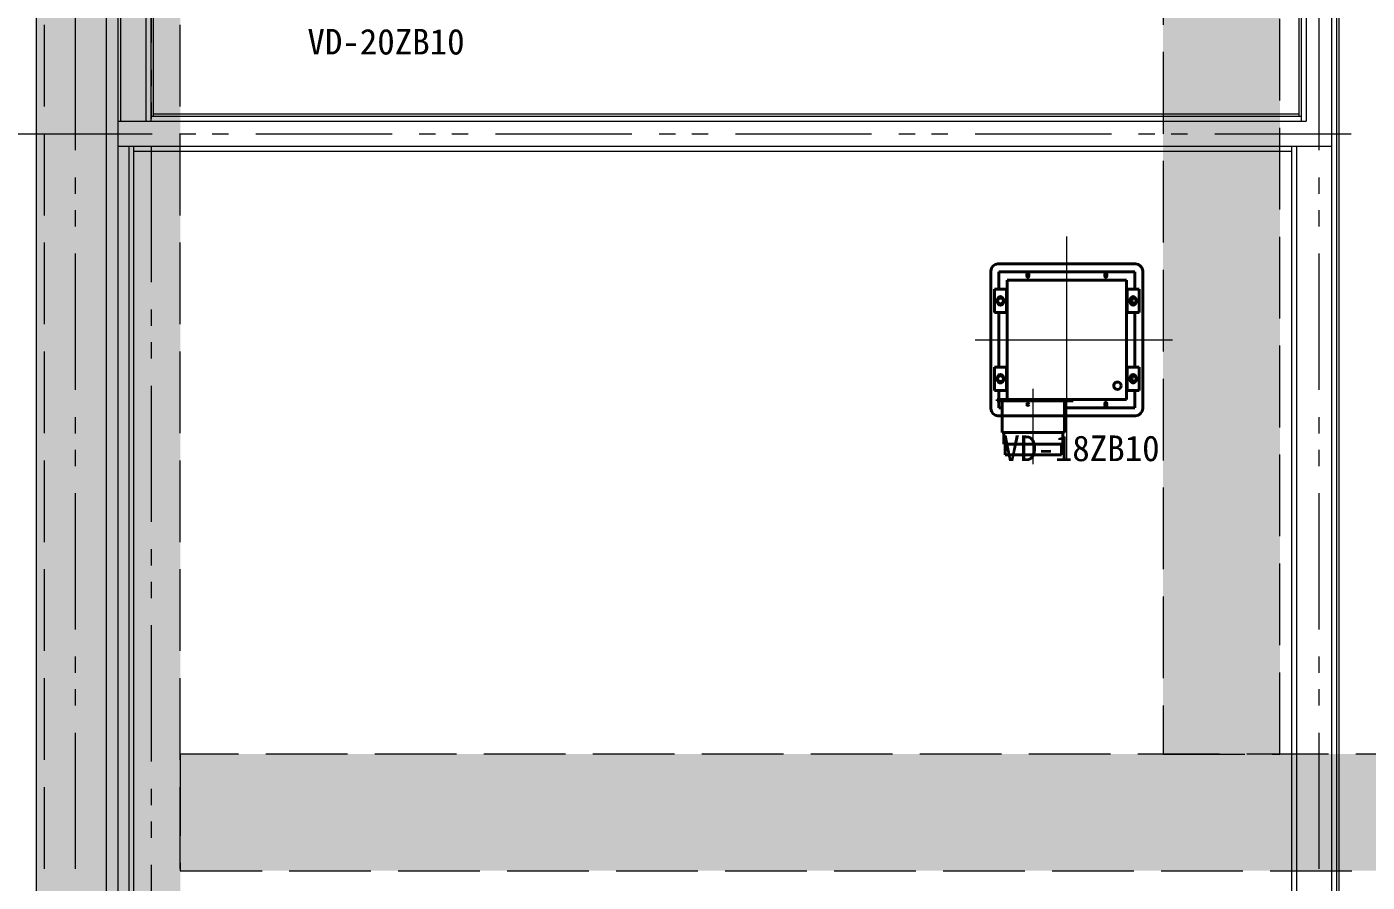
# Model space of a CAD drawing. Units: millimetres at full size. Extents: x -22551 to 92397, y -19340 to 14894.
# Drawn here: x -17958 to -14514, y 2090 to 4289 of the extents above; entities that cross this region are included whole.
import ezdxf
from ezdxf.enums import TextEntityAlignment as Align

# ---------------------------------------------------------------- set-up
doc = ezdxf.new("R2010")
doc.units = ezdxf.units.MM
doc.header["$LTSCALE"] = 70
for name, pattern in [('CHAIN2', [12, 9, -1, 1, -1]), ('DASHED3', [4, 3, -1]), ('DOUBLE_CHAIN1', [8.8, 5, -1, 0.6, -0.6, 0.6, -1])]:
    doc.linetypes.add(name, pattern=pattern)
for name, color, linetype, lineweight in [('1-2_階なし_梁', 9, 'DASHED3', 15), ('2-0_通芯', 7, 'Continuous', 15), ('9-0_無題1', 5, 'Continuous', 40)]:
    doc.layers.add(name, color=color, linetype=linetype, lineweight=lineweight)
doc.styles.add('ＭＳ ゴシック', font='')
doc.styles.get('ＭＳ ゴシック').set_extended_font_data('MS Gothic')

# ---------------------------------------------------------------- blocks, each defined once
blk = doc.blocks.new('グループ部品-50')
at = {"layer": '9-0_無題1', "color": 7, "linetype": 'CHAIN2', "lineweight": 15}
for p, q in [((-15285.89, 3177.59), (-15285.89, 3749.88)), ((-15521.31, 3484.3), (-15013.94, 3484.3)), ((-15371.89, 3164.3), (-15371.89, 3358.2))]:
    blk.add_line(p, q, dxfattribs=at)
at = {"layer": '9-0_無題1'}
for p, q in [((-15480.89, 3307.58), (-15480.89, 3661.02)), ((-15480.89, 3307.58), (-15480.89, 3661.02)), ((-15462.61, 3679.3), (-15109.17, 3679.3)), ((-15462.61, 3679.3), (-15285.89, 3679.3)), ((-15460.39, 3658.8), (-15111.39, 3658.8)), ((-15460.39, 3614.3), (-15460.39, 3658.8)), ((-15388.39, 3647.8), (-15388.39, 3652.8)), ((-15383.39, 3647.8), (-15383.39, 3652.8)), ((-15285.89, 3679.3), (-15109.17, 3679.3)), ((-15188.39, 3647.8), (-15188.39, 3652.8)), ((-15183.39, 3647.8), (-15183.39, 3652.8)), ((-15111.39, 3614.3), (-15111.39, 3658.8)), ((-15090.89, 3484.3), (-15090.89, 3661.02)), ((-15132.39, 3637.8), (-15439.39, 3637.8)), ((-15439.39, 3637.8), (-15439.39, 3330.8)), ((-15132.39, 3637.8), (-15132.39, 3330.8)), ((-15471.64, 3614.3), (-15471.64, 3554.3)), ((-15441.14, 3614.3), (-15471.64, 3614.3)), ((-15463.89, 3587.8), (-15463.89, 3580.8)), ((-15448.89, 3587.8), (-15448.89, 3580.8)), ((-15441.14, 3614.3), (-15441.14, 3554.3)), ((-15441.14, 3614.3), (-15439.39, 3614.3)), ((-15130.64, 3614.3), (-15132.39, 3614.3)), ((-15130.64, 3614.3), (-15100.14, 3614.3)), ((-15122.89, 3587.8), (-15122.89, 3580.8)), ((-15107.89, 3587.8), (-15107.89, 3580.8)), ((-15100.14, 3614.3), (-15100.14, 3554.3)), ((-15441.14, 3554.3), (-15471.64, 3554.3)), ((-15460.39, 3414.3), (-15460.39, 3554.3)), ((-15441.14, 3554.3), (-15439.39, 3554.3)), ((-15130.64, 3554.3), (-15132.39, 3554.3)), ((-15111.39, 3414.3), (-15111.39, 3554.3)), ((-15471.64, 3354.3), (-15471.64, 3414.3)), ((-15441.14, 3414.3), (-15471.64, 3414.3)), ((-15441.14, 3354.3), (-15441.14, 3414.3)), ((-15441.14, 3414.3), (-15439.39, 3414.3)), ((-15130.64, 3414.3), (-15132.39, 3414.3)), ((-15130.64, 3354.3), (-15130.64, 3414.3)), ((-15130.64, 3414.3), (-15100.14, 3414.3)), ((-15100.14, 3354.3), (-15100.14, 3414.3)), ((-15463.89, 3380.8), (-15463.89, 3387.8)), ((-15448.89, 3380.8), (-15448.89, 3387.8)), ((-15122.89, 3380.8), (-15122.89, 3387.8)), ((-15107.89, 3380.8), (-15107.89, 3387.8)), ((-15441.14, 3354.3), (-15471.64, 3354.3)), ((-15460.39, 3330.8), (-15460.39, 3354.3)), ((-15441.14, 3354.3), (-15439.39, 3354.3)), ((-15130.64, 3354.3), (-15132.39, 3354.3)), ((-15130.64, 3354.3), (-15100.14, 3354.3)), ((-15111.39, 3309.8), (-15111.39, 3354.3)), ((-15464.89, 3330.8), (-15132.39, 3330.8)), ((-15464.89, 3330.8), (-15464.89, 3327.8)), ((-15464.89, 3327.8), (-15269.89, 3327.8)), ((-15460.39, 3309.8), (-15460.39, 3327.8)), ((-15460.39, 3309.8), (-15451.89, 3309.8)), ((-15451.89, 3245.8), (-15451.89, 3327.8)), ((-15291.89, 3245.8), (-15291.89, 3327.8)), ((-15291.89, 3309.8), (-15111.39, 3309.8)), ((-15269.89, 3327.8), (-15269.89, 3330.8)), ((-15188.39, 3320.8), (-15188.39, 3315.8)), ((-15183.39, 3320.8), (-15183.39, 3315.8)), ((-15462.61, 3289.3), (-15451.39, 3289.3)), ((-15451.89, 3289.3), (-15462.61, 3289.3)), ((-15109.17, 3289.3), (-15291.89, 3289.3)), ((-15109.17, 3289.3), (-15291.89, 3289.3)), ((-15451.89, 3245.8), (-15291.89, 3245.8)), ((-15447.89, 3215.8), (-15447.89, 3245.8)), ((-15295.89, 3215.8), (-15295.89, 3245.8)), ((-15447.89, 3215.8), (-15295.89, 3215.8)), ((-15443.89, 3188.8), (-15443.89, 3215.8)), ((-15299.89, 3188.8), (-15299.89, 3215.8)), ((-15443.89, 3188.8), (-15299.89, 3188.8))]:
    blk.add_line(p, q, dxfattribs=at)
at = {"layer": '9-0_無題1', "linetype": 'DASHED3'}
blk.add_line((-15291.89, 3289.3), (-15451.89, 3289.3), dxfattribs=at)
at = {"layer": '9-0_無題1'}
for points in [[(-15090.89, 3661.02), (-15090.89, 3307.58), (-15090.89, 3484.3)], [(-15130.64, 3614.3), (-15130.64, 3554.3), (-15100.14, 3554.3)]]:
    blk.add_lwpolyline(points, dxfattribs=at)
for centre, radius in [((-15385.89, 3650.3), 2.5), ((-15385.89, 3650.3), 2.5), ((-15185.89, 3650.3), 2.5), ((-15185.89, 3650.3), 2.5), ((-15456.39, 3584.3), 7.5), ((-15115.39, 3584.3), 7.5), ((-15119.89, 3584.3), 2.5), ((-15456.39, 3384.3), 7.5), ((-15155.89, 3366.3), 9.5), ((-15115.39, 3384.3), 7.5), ((-15119.89, 3384.3), 2.5), ((-15119.89, 3384.3), 2.5), ((-15385.89, 3318.3), 2.5), ((-15385.89, 3318.3), 2.5), ((-15185.89, 3318.3), 2.5), ((-15185.89, 3318.3), 2.5)]:
    blk.add_circle(centre, radius, dxfattribs=at)
for centre, radius, start, end in [((-15462.61, 3661.02), 18.28, 90, 180), ((-15462.61, 3661.02), 18.28, 90, 180), ((-15385.89, 3652.8), 2.5, 0, 180), ((-15185.89, 3652.8), 2.5, 0, 180), ((-15109.17, 3661.02), 18.28, 0, 90), ((-15109.17, 3661.02), 18.28, 0, 90), ((-15385.89, 3647.8), 2.5, 180, 0), ((-15185.89, 3647.8), 2.5, 180, 0), ((-15456.39, 3587.8), 7.5, 0, 180), ((-15115.39, 3587.8), 7.5, 0, 180), ((-15456.39, 3580.8), 7.5, 180, 0), ((-15115.39, 3580.8), 7.5, 180, 0), ((-15456.39, 3387.8), 7.5, 0, 180), ((-15456.39, 3380.8), 7.5, 180, 0), ((-15115.39, 3387.8), 7.5, 0, 180), ((-15115.39, 3380.8), 7.5, 180, 0), ((-15462.61, 3307.58), 18.28, 180, 270), ((-15462.61, 3307.58), 18.28, 180, 270), ((-15185.89, 3320.8), 2.5, 0, 180), ((-15185.89, 3315.8), 2.5, 180, 0), ((-15109.17, 3307.58), 18.28, 270, 0), ((-15109.17, 3307.58), 18.28, 270, 0)]:
    blk.add_arc(centre, radius, start, end, dxfattribs=at)
blk = doc.blocks.new('グループ部品-125')
at = {"layer": '2-0_通芯', "linetype": 'DOUBLE_CHAIN1'}
for p, q in [((-17638.39, 11374.3), (-17638.39, -7111.67)), ((-17833.39, 8017.87), (-17833.39, -7111.67)), ((-14638.39, 8017.87), (-14638.39, -7111.67)), ((-19833.39, 4014.3), (-14084.72, 4014.3))]:
    blk.add_line(p, q, dxfattribs=at)
at = {"layer": '2-0_通芯'}
for p, q in [((-17933.39, 7114.3), (-17933.39, 1429.3)), ((-17753.39, 6544.3), (-17753.39, 1469.3)), ((-17723.39, 6514.3), (-17723.39, 1469.3)), ((-17716.89, 6507.8), (-17716.89, 4046.8)), ((-17651.89, 6442.8), (-17651.89, 4046.8)), ((-17639.39, 6430.3), (-17639.39, 4046.8)), ((-17633.39, 6424.3), (-17633.39, 4059.3)), ((-14605.89, 5144.3), (-14605.89, 1200.3)), ((-14593.39, 4981.8), (-14593.39, 546.8)), ((-14587.39, 4969.3), (-14587.39, 565.3)), ((-14689.39, 4429.3), (-14689.39, 4059.3)), ((-14683.39, 4429.3), (-14683.39, 4046.8)), ((-14670.89, 4430.9), (-14670.89, 4046.8)), ((-17633.39, 4065.3), (-14689.39, 4065.3)), ((-17723.39, 4046.8), (-14670.89, 4046.8)), ((-17639.39, 4059.3), (-14683.39, 4059.3)), ((-17723.39, 3981.8), (-14605.89, 3981.8)), ((-17695.89, 3981.8), (-17695.89, 1469.3)), ((-17683.39, 3981.8), (-17683.39, 1469.3)), ((-17683.39, 3969.3), (-14708.39, 3969.3)), ((-14708.39, 3981.8), (-14708.39, 340.3)), ((-14695.89, 3981.8), (-14695.89, 1200.3))]:
    blk.add_line(p, q, dxfattribs=at)
at = {"layer": '2-0_通芯', "linetype": 'DASHED3'}
blk.add_line((-17913.39, 7094.3), (-17913.39, 1429.3), dxfattribs=at)

msp = doc.modelspace()

# ---------------------------------------------------------------- linework, layer by layer
at = {"layer": '1-2_階なし_梁', "color": 7}
for points in [[(-15038.39, 2419.3), (-14738.39, 2419.3), (-14738.39, 6744.3), (-15038.39, 6744.3)], [(-15038.39, 2419.3), (-14738.39, 2419.3), (-14738.39, 6744.3), (-15038.39, 6744.3)], [(-17933.39, -955.7), (-17563.39, -955.7), (-17563.39, 6544.3), (-17933.39, 6544.3)], [(-17933.39, -955.7), (-17563.39, -955.7), (-17563.39, 6544.3), (-17933.39, 6544.3)], [(-17563.39, 2119.3), (-11813.39, 2119.3), (-11813.39, 2419.3), (-17563.39, 2419.3)], [(-17563.39, 2119.3), (-11813.39, 2119.3), (-11813.39, 2419.3), (-17563.39, 2419.3)]]:
    msp.add_lwpolyline(points, close=True, dxfattribs=at)
at = {"layer": '1-2_階なし_梁'}
for points in [[(-14738.39, 6744.3), (-15038.39, 6744.3), (-15038.39, 2419.3)], [(-14738.39, 6744.3), (-15038.39, 2419.3), (-14738.39, 2419.3)], [(-17933.39, 6544.3), (-17563.39, -955.7), (-17563.39, 6544.3)], [(-17933.39, 6544.3), (-17933.39, -955.7), (-17563.39, -955.7)], [(-17563.39, 2419.3), (-11813.39, 2119.3), (-11813.39, 2419.3)], [(-17563.39, 2419.3), (-17563.39, 2119.3), (-11813.39, 2119.3)]]:
    msp.add_solid(points, dxfattribs=at)

# ---------------------------------------------------------------- block references
at = {"layer": '2-0_通芯'}
msp.add_blockref('グループ部品-125', (0, 0), dxfattribs=at)
at = {"layer": '9-0_無題1'}
msp.add_blockref('グループ部品-50', (0, 0), dxfattribs=at)

# ---------------------------------------------------------------- texts
at = {"layer": '9-0_無題1', "color": 7, "style": 'ＭＳ ゴシック'}
for s, p in [('VD-20ZB10', (-17236.77, 4198.07)), ('VD-18ZB10', (-15451.27, 3152.57))]:
    msp.add_text(s, height=65.98, dxfattribs=at).set_placement(p, align=Align.BOTTOM_LEFT)

doc.saveas('drawing.dxf')
